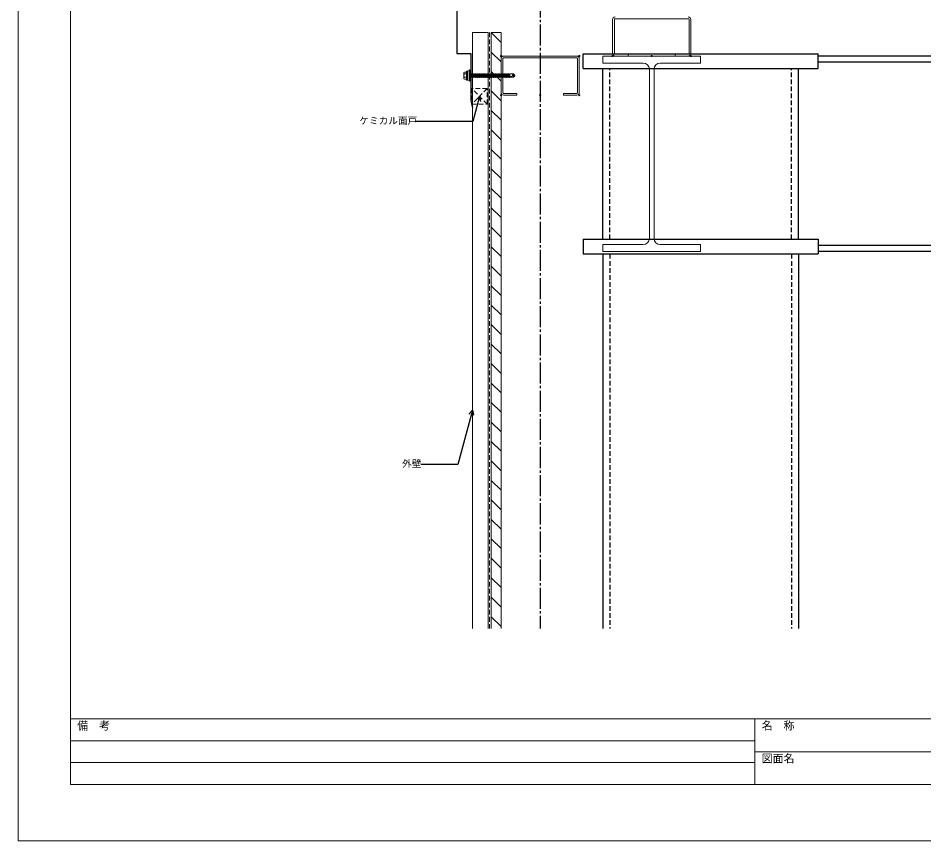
# Model space of a CAD drawing. Units: millimetres at full size, sheet at 1:3; details may follow other scales. Extents: x -1262 to 1258, y -891 to 1034.
# Drawn here: x -1262 to -104, y -891 to 161 of the extents above; entities that cross this region are included whole.
import ezdxf
from ezdxf.enums import TextEntityAlignment as Align

# ---------------------------------------------------------------- set-up
doc = ezdxf.new("R2010")
doc.units = ezdxf.units.MM
doc.header["$LTSCALE"] = 3
doc.header["$PDMODE"] = 32
doc.header["$PDSIZE"] = 1.5
doc.linetypes.add('CHAIN2', pattern=[12, 9, -1, 1, -1])
doc.linetypes.add('DASHED2', pattern=[3, 2, -1])
for name, color, linetype, lineweight in [('0-0_補助1', 4, 'Continuous', 5), ('0-4_寸法線1', 5, 'Continuous', 25), ('0-6_名称1', 5, 'Continuous', 25), ('0-E_外壁1', 6, 'Continuous', 20), ('1-1_水切1', 134, 'Continuous', 30), ('2-1_裏貼1', 2, 'Continuous', 18), ('2-7_ビス1', 7, 'Continuous', 5), ('3-1_面戸', 7, 'Continuous', 5), ('3-9_断熱材1', 4, 'Continuous', 5), ('3-D_防水シート', 3, 'DASHED2', 9), ('4-2_H鋼1', 2, 'Continuous', 18), ('4-3_H鋼2', 12, 'Continuous', 25), ('4-5_C鋼1', 2, 'Continuous', 18), ('5-B_枠2', 4, 'Continuous', 5)]:
    doc.layers.add(name, color=color, linetype=linetype, lineweight=lineweight)
doc.styles.add('Arial', font='')
doc.styles.add('ＭＳ ゴシック', font='')
doc.styles.get('Arial').set_extended_font_data('Arial')
doc.styles.get('ＭＳ ゴシック').set_extended_font_data('MS Gothic')

msp = doc.modelspace()

# ---------------------------------------------------------------- linework, layer by layer
at = {"layer": '0-0_補助1'}
for p, q in [((-1194.647, -735), (1191.647, -735)), ((-320.3, -735), (-320.3, -819)), ((-1194.647, -763), (-320.3, -763)), ((-320.3, -777), (651.647, -777)), ((-1194.647, -791), (-320.3, -791)), ((-1194.647, -819), (1191.647, -819)), ((1191.647, -819), (-1194.647, -819))]:
    msp.add_line(p, q, dxfattribs=at)
msp.add_lwpolyline([(1191.647, -819), (1191.647, 819), (-1194.647, 819), (-1194.647, -819)], dxfattribs=at)
at = {"layer": '0-4_寸法線1', "linetype": 'CHAIN2'}
msp.add_line((-594.647, 692.477), (-594.647, -619.534), dxfattribs=at)
at = {"layer": '0-6_名称1'}
for p, q in [((-672.147, 60.638), (-676.598, 55.619)), ((-672.147, 60.638), (-670.803, 54.066)), ((-681.147, -340.389), (-685.598, -345.408)), ((-681.147, -340.389), (-679.803, -346.961))]:
    msp.add_line(p, q, dxfattribs=at)
for points in [[(-672.147, 60.638), (-680.764, 28.483), (-753.618, 28.483)], [(-681.147, -340.389), (-699.744, -409.793), (-746.947, -409.793)]]:
    msp.add_lwpolyline(points, dxfattribs=at)
at = {"layer": '0-E_外壁1'}
for p, q in [((-681.147, 142.211), (-661.147, 142.211)), ((-681.147, 142.211), (-681.147, -619.534)), ((-661.147, 142.211), (-661.147, -619.534))]:
    msp.add_line(p, q, dxfattribs=at)
at = {"layer": '1-1_水切1'}
msp.add_lwpolyline([(-308.147, 385.274), (-701.147, 385.274), (-701.147, 115.638), (-683.147, 115.638), (-683.147, 55.436), (-681.147, 45.638)], dxfattribs=at)
at = {"layer": '2-1_裏貼1'}
for p, q in [((-644.647, 129.711), (-657.147, 142.211)), ((-644.647, 104.821), (-657.147, 117.321)), ((-644.647, 79.931), (-657.147, 92.431)), ((-644.647, 55.041), (-657.147, 67.541)), ((-644.647, 30.151), (-657.147, 42.651)), ((-644.647, 5.26), (-657.147, 17.76)), ((-644.647, -19.63), (-657.147, -7.13)), ((-644.647, -44.52), (-657.147, -32.02)), ((-644.647, -69.41), (-657.147, -56.91)), ((-644.647, -94.3), (-657.147, -81.8)), ((-644.647, -119.19), (-657.147, -106.69)), ((-644.647, -144.081), (-657.147, -131.581)), ((-644.647, -168.971), (-657.147, -156.471)), ((-644.647, -193.861), (-657.147, -181.361)), ((-644.647, -218.751), (-657.147, -206.251)), ((-644.647, -243.641), (-657.147, -231.141)), ((-644.647, -268.531), (-657.147, -256.031)), ((-644.647, -293.422), (-657.147, -280.922)), ((-644.647, -318.312), (-657.147, -305.812)), ((-644.647, -343.202), (-657.147, -330.702)), ((-644.647, -368.092), (-657.147, -355.592)), ((-644.647, -392.982), (-657.147, -380.482)), ((-644.647, -417.872), (-657.147, -405.372)), ((-644.647, -442.762), (-657.147, -430.262)), ((-644.647, -467.653), (-657.147, -455.153)), ((-644.647, -492.543), (-657.147, -480.043)), ((-644.647, -517.433), (-657.147, -504.933)), ((-644.647, -542.323), (-657.147, -529.823)), ((-644.647, -567.213), (-657.147, -554.713)), ((-644.647, -592.103), (-657.147, -579.603)), ((-644.647, -616.994), (-657.147, -604.494))]:
    msp.add_line(p, q, dxfattribs=at)
at = {"layer": '2-7_ビス1'}
for p, q in [((-688.847, 92.748), (-688.847, 81.675)), ((-687.897, 93.011), (-688.584, 93.011)), ((-687.242, 92.471), (-687.897, 93.011)), ((-686.947, 81.731), (-686.947, 92.692)), ((-686.608, 93.165), (-685.183, 93.615)), ((-685.047, 94.461), (-684.347, 94.461)), ((-685.047, 79.961), (-685.047, 94.461)), ((-684.347, 93.068), (-683.147, 93.368)), ((-683.147, 91.956), (-684.278, 93.086)), ((-683.147, 92.706), (-683.677, 93.236)), ((-683.147, 93.368), (-683.147, 81.054)), ((-692.347, 83.911), (-692.347, 90.511)), ((-691.461, 91.611), (-688.847, 91.611)), ((-691.461, 89.411), (-688.847, 89.411)), ((-691.461, 85.011), (-688.847, 85.011)), ((-691.461, 82.811), (-688.847, 82.811)), ((-687.242, 81.952), (-687.897, 81.411)), ((-687.147, 82.154), (-687.147, 92.269)), ((-687.136, 89.069), (-686.947, 89.069)), ((-687.136, 85.353), (-686.947, 85.353)), ((-686.608, 81.257), (-685.183, 80.807)), ((-684.347, 92.405), (-683.147, 91.205)), ((-684.347, 91.654), (-683.147, 90.454)), ((-684.347, 90.904), (-683.147, 89.704)), ((-684.347, 90.153), (-683.147, 88.953)), ((-684.347, 89.402), (-683.147, 88.202)), ((-684.347, 88.652), (-683.147, 87.452)), ((-684.347, 87.901), (-683.147, 86.701)), ((-684.347, 87.151), (-683.147, 85.951)), ((-684.347, 86.4), (-683.147, 85.2)), ((-684.347, 85.649), (-683.147, 84.449)), ((-684.347, 84.899), (-683.147, 83.699)), ((-684.347, 84.148), (-683.147, 82.948)), ((-684.347, 83.397), (-683.147, 82.197)), ((-684.347, 82.647), (-683.147, 81.447)), ((-684.347, 81.896), (-683.625, 81.173)), ((-684.347, 81.354), (-683.147, 81.054)), ((-682.51, 89.069), (-683.147, 86.256)), ((-682.51, 89.069), (-683.147, 89.069)), ((-682.982, 84.711), (-683.147, 84.999)), ((-682.982, 84.711), (-682.611, 85.353)), ((-681.768, 89.069), (-682.611, 85.353)), ((-682.611, 85.353), (-681.667, 85.353)), ((-682.139, 89.711), (-682.51, 89.069)), ((-680.824, 89.069), (-681.667, 85.353)), ((-681.296, 84.711), (-681.667, 85.353)), ((-681.296, 84.711), (-680.926, 85.353)), ((-680.083, 89.069), (-680.926, 85.353)), ((-680.926, 85.353), (-679.982, 85.353)), ((-680.454, 89.711), (-680.824, 89.069)), ((-680.454, 89.711), (-680.083, 89.069)), ((-680.083, 89.069), (-679.139, 89.069)), ((-679.139, 89.069), (-679.982, 85.353)), ((-679.611, 84.711), (-679.982, 85.353)), ((-679.611, 84.711), (-679.24, 85.353)), ((-678.398, 89.069), (-679.24, 85.353)), ((-679.24, 85.353), (-678.297, 85.353)), ((-678.768, 89.711), (-679.139, 89.069)), ((-678.768, 89.711), (-678.398, 89.069)), ((-678.398, 89.069), (-677.454, 89.069)), ((-677.454, 89.069), (-678.297, 85.353)), ((-677.926, 84.711), (-678.297, 85.353)), ((-677.926, 84.711), (-677.555, 85.353)), ((-676.712, 89.069), (-677.555, 85.353)), ((-677.555, 85.353), (-676.611, 85.353)), ((-677.083, 89.711), (-677.454, 89.069)), ((-677.083, 89.711), (-676.712, 89.069)), ((-676.712, 89.069), (-675.769, 89.069)), ((-675.769, 89.069), (-676.611, 85.353)), ((-676.241, 84.711), (-676.611, 85.353)), ((-676.241, 84.711), (-675.87, 85.353)), ((-675.027, 89.069), (-675.87, 85.353)), ((-675.87, 85.353), (-674.926, 85.353)), ((-675.398, 89.711), (-675.769, 89.069)), ((-675.398, 89.711), (-675.027, 89.069)), ((-675.027, 89.069), (-674.083, 89.069)), ((-674.083, 89.069), (-674.926, 85.353)), ((-674.555, 84.711), (-674.926, 85.353)), ((-674.555, 84.711), (-674.185, 85.353)), ((-673.342, 89.069), (-674.185, 85.353)), ((-674.185, 85.353), (-673.241, 85.353)), ((-673.713, 89.711), (-674.083, 89.069)), ((-673.713, 89.711), (-673.342, 89.069)), ((-673.342, 89.069), (-672.398, 89.069)), ((-672.398, 89.069), (-673.241, 85.353)), ((-672.87, 84.711), (-673.241, 85.353)), ((-672.87, 84.711), (-672.499, 85.353)), ((-671.657, 89.069), (-672.499, 85.353)), ((-672.499, 85.353), (-671.556, 85.353)), ((-672.027, 89.711), (-672.398, 89.069)), ((-672.027, 89.711), (-671.657, 89.069)), ((-671.657, 89.069), (-670.713, 89.069)), ((-670.713, 89.069), (-671.556, 85.353)), ((-671.185, 84.711), (-671.556, 85.353)), ((-671.185, 84.711), (-670.814, 85.353)), ((-669.972, 89.069), (-670.814, 85.353)), ((-670.814, 85.353), (-669.87, 85.353)), ((-670.342, 89.711), (-670.713, 89.069)), ((-670.342, 89.711), (-669.972, 89.069)), ((-669.972, 89.069), (-669.028, 89.069)), ((-669.028, 89.069), (-669.87, 85.353)), ((-669.5, 84.711), (-669.87, 85.353)), ((-669.5, 84.711), (-669.129, 85.353)), ((-668.286, 89.069), (-669.129, 85.353)), ((-669.129, 85.353), (-668.185, 85.353)), ((-668.657, 89.711), (-669.028, 89.069)), ((-668.657, 89.711), (-668.286, 89.069)), ((-668.286, 89.069), (-667.343, 89.069)), ((-667.343, 89.069), (-668.185, 85.353)), ((-667.814, 84.711), (-668.185, 85.353)), ((-667.814, 84.711), (-667.444, 85.353)), ((-666.601, 89.069), (-667.444, 85.353)), ((-667.444, 85.353), (-666.5, 85.353)), ((-666.972, 89.711), (-667.343, 89.069)), ((-666.972, 89.711), (-666.601, 89.069)), ((-666.601, 89.069), (-665.657, 89.069)), ((-665.657, 89.069), (-666.5, 85.353)), ((-666.129, 84.711), (-666.5, 85.353)), ((-666.129, 84.711), (-665.758, 85.353)), ((-664.916, 89.069), (-665.758, 85.353)), ((-665.758, 85.353), (-664.815, 85.353)), ((-665.286, 89.711), (-665.657, 89.069)), ((-665.286, 89.711), (-664.916, 89.069)), ((-664.916, 89.069), (-663.972, 89.069)), ((-663.972, 89.069), (-664.815, 85.353)), ((-664.444, 84.711), (-664.815, 85.353)), ((-664.444, 84.711), (-664.073, 85.353)), ((-663.231, 89.069), (-664.073, 85.353)), ((-664.073, 85.353), (-663.129, 85.353)), ((-663.601, 89.711), (-663.972, 89.069)), ((-663.601, 89.711), (-663.231, 89.069)), ((-663.231, 89.069), (-662.287, 89.069)), ((-662.287, 89.069), (-663.129, 85.353)), ((-662.759, 84.711), (-663.129, 85.353)), ((-662.759, 84.711), (-662.388, 85.353)), ((-661.545, 89.069), (-662.388, 85.353)), ((-662.388, 85.353), (-661.444, 85.353)), ((-661.916, 89.711), (-662.287, 89.069)), ((-661.916, 89.711), (-661.545, 89.069)), ((-661.545, 89.069), (-660.602, 89.069)), ((-660.602, 89.069), (-661.444, 85.353)), ((-661.074, 84.711), (-661.444, 85.353)), ((-661.074, 84.711), (-660.703, 85.353)), ((-659.86, 89.069), (-660.703, 85.353)), ((-660.703, 85.353), (-659.759, 85.353)), ((-660.231, 89.711), (-660.602, 89.069)), ((-660.231, 89.711), (-659.86, 89.069)), ((-659.86, 89.069), (-658.916, 89.069)), ((-658.916, 89.069), (-659.759, 85.353)), ((-659.388, 84.711), (-659.759, 85.353)), ((-659.388, 84.711), (-659.017, 85.353)), ((-658.175, 89.069), (-659.017, 85.353)), ((-659.017, 85.353), (-658.074, 85.353)), ((-658.546, 89.711), (-658.916, 89.069)), ((-658.546, 89.711), (-658.175, 89.069)), ((-658.175, 89.069), (-657.231, 89.069)), ((-657.231, 89.069), (-658.074, 85.353)), ((-657.703, 84.711), (-658.074, 85.353)), ((-657.703, 84.711), (-657.332, 85.353)), ((-656.489, 89.069), (-657.332, 85.353)), ((-657.332, 85.353), (-656.388, 85.353)), ((-656.86, 89.711), (-657.231, 89.069)), ((-656.86, 89.711), (-656.489, 89.069)), ((-656.489, 89.069), (-655.546, 89.069)), ((-655.546, 89.069), (-656.388, 85.353)), ((-656.018, 84.711), (-656.388, 85.353)), ((-656.018, 84.711), (-655.647, 85.353)), ((-654.804, 89.069), (-655.647, 85.353)), ((-655.647, 85.353), (-654.703, 85.353)), ((-655.175, 89.711), (-655.546, 89.069)), ((-655.175, 89.711), (-654.804, 89.069)), ((-654.804, 89.069), (-653.861, 89.069)), ((-653.861, 89.069), (-654.703, 85.353)), ((-654.333, 84.711), (-654.703, 85.353)), ((-654.333, 84.711), (-653.962, 85.353)), ((-653.119, 89.069), (-653.962, 85.353)), ((-653.962, 85.353), (-653.018, 85.353)), ((-653.49, 89.711), (-653.861, 89.069)), ((-653.49, 89.711), (-653.119, 89.069)), ((-653.119, 89.069), (-652.175, 89.069)), ((-652.175, 89.069), (-653.018, 85.353)), ((-652.647, 84.711), (-653.018, 85.353)), ((-652.647, 84.711), (-652.277, 85.353)), ((-651.434, 89.069), (-652.277, 85.353)), ((-652.277, 85.353), (-651.333, 85.353)), ((-651.805, 89.711), (-652.175, 89.069)), ((-651.805, 89.711), (-651.434, 89.069)), ((-651.434, 89.069), (-650.49, 89.069)), ((-650.49, 89.069), (-651.333, 85.353)), ((-650.962, 84.711), (-651.333, 85.353)), ((-650.962, 84.711), (-650.591, 85.353)), ((-649.749, 89.069), (-650.591, 85.353)), ((-650.591, 85.353), (-649.648, 85.353)), ((-650.119, 89.711), (-650.49, 89.069)), ((-650.119, 89.711), (-649.749, 89.069)), ((-649.749, 89.069), (-648.805, 89.069)), ((-648.805, 89.069), (-649.648, 85.353)), ((-649.277, 84.711), (-649.648, 85.353)), ((-649.277, 84.711), (-648.906, 85.353)), ((-648.434, 89.711), (-648.805, 89.069)), ((-647.12, 89.069), (-647.962, 85.353)), ((-647.592, 84.711), (-647.962, 85.353)), ((-647.592, 84.711), (-647.221, 85.353)), ((-646.378, 89.069), (-647.221, 85.353)), ((-647.221, 85.353), (-646.277, 85.353)), ((-646.749, 89.711), (-647.12, 89.069)), ((-646.749, 89.711), (-646.378, 89.069)), ((-646.378, 89.069), (-645.434, 89.069)), ((-645.434, 89.069), (-646.277, 85.353)), ((-645.906, 84.711), (-646.277, 85.353)), ((-645.906, 84.711), (-645.536, 85.353)), ((-644.693, 89.069), (-645.536, 85.353)), ((-645.536, 85.353), (-644.592, 85.353)), ((-645.064, 89.711), (-645.434, 89.069)), ((-645.064, 89.711), (-644.693, 89.069)), ((-644.693, 89.069), (-643.749, 89.069)), ((-643.749, 89.069), (-644.592, 85.353)), ((-644.221, 84.711), (-644.592, 85.353)), ((-644.221, 84.711), (-643.85, 85.353)), ((-643.008, 89.069), (-643.85, 85.353)), ((-643.85, 85.353), (-642.907, 85.353)), ((-643.378, 89.711), (-643.749, 89.069)), ((-643.378, 89.711), (-643.008, 89.069)), ((-643.008, 89.069), (-642.064, 89.069)), ((-642.064, 89.069), (-642.907, 85.353)), ((-642.536, 84.711), (-642.907, 85.353)), ((-642.536, 84.711), (-642.165, 85.353)), ((-641.323, 89.069), (-642.165, 85.353)), ((-642.165, 85.353), (-641.221, 85.353)), ((-641.693, 89.711), (-642.064, 89.069)), ((-641.693, 89.711), (-641.323, 89.069)), ((-641.323, 89.069), (-640.379, 89.069)), ((-640.379, 89.069), (-641.221, 85.353)), ((-640.851, 84.711), (-641.221, 85.353)), ((-640.851, 84.711), (-640.48, 85.353)), ((-640.008, 89.711), (-640.379, 89.069)), ((-638.694, 89.069), (-639.536, 85.353)), ((-639.165, 84.711), (-639.536, 85.353)), ((-639.165, 84.711), (-638.795, 85.353)), ((-637.952, 89.069), (-638.795, 85.353)), ((-638.795, 85.353), (-637.851, 85.353)), ((-638.323, 89.711), (-638.694, 89.069)), ((-637.008, 89.069), (-637.851, 85.353)), ((-637.48, 84.711), (-637.851, 85.353)), ((-637.48, 84.711), (-637.109, 85.353)), ((-636.267, 89.069), (-637.109, 85.353)), ((-637.109, 85.353), (-636.166, 85.353)), ((-636.637, 89.711), (-637.008, 89.069)), ((-636.637, 89.711), (-636.267, 89.069)), ((-636.267, 89.069), (-635.323, 89.069)), ((-635.323, 89.069), (-636.166, 85.353)), ((-635.795, 84.711), (-636.166, 85.353)), ((-635.795, 84.711), (-635.424, 85.353)), ((-634.622, 89.139), (-635.424, 85.353)), ((-635.424, 85.353), (-635.022, 85.353)), ((-634.952, 89.711), (-635.323, 89.069)), ((-634.419, 85.247), (-635.022, 85.353)), ((-634.952, 89.711), (-634.622, 89.139)), ((-633.517, 89.334), (-634.622, 89.139)), ((-634.419, 85.247), (-634.403, 85.302)), ((-634.419, 85.247), (-634.238, 84.933)), ((-634.238, 84.933), (-633.981, 84.933)), ((-634.185, 86.053), (-633.517, 88.358)), ((-633.857, 85.148), (-633.981, 84.933)), ((-633.855, 85.162), (-633.857, 85.148)), ((-633.517, 85.088), (-633.857, 85.148)), ((-633.517, 87.211), (-633.694, 86.138)), ((-633.517, 89.334), (-628.706, 89.334)), ((-633.517, 89.334), (-633.517, 86.165)), ((-633.517, 86.165), (-632.04, 86.165)), ((-633.517, 85.088), (-628.706, 85.088)), ((-632.04, 86.165), (-628.141, 87.21)), ((-627.588, 87.358), (-629.493, 85.088)), ((-628.706, 89.334), (-627.147, 87.477)), ((-628.706, 85.088), (-627.147, 86.946)), ((-627.147, 86.946), (-627.147, 87.477))]:
    msp.add_line(p, q, dxfattribs=at)
for points in [[(-687.897, 93.011), (-687.897, 81.411), (-688.584, 81.411)], [(-685.047, 79.961), (-684.347, 79.961), (-684.347, 94.461)], [(-682.139, 89.711), (-681.768, 89.069), (-680.824, 89.069)], [(-648.063, 89.069), (-648.906, 85.353), (-647.962, 85.353)], [(-648.434, 89.711), (-648.063, 89.069), (-647.12, 89.069)], [(-639.637, 89.069), (-640.48, 85.353), (-639.536, 85.353)], [(-640.008, 89.711), (-639.637, 89.069), (-638.694, 89.069)], [(-638.323, 89.711), (-637.952, 89.069), (-637.008, 89.069)], [(-633.517, 85.088), (-634.196, 85.245), (-634.705, 85.399), (-635.021, 85.547), (-635.126, 85.688), (-635.011, 85.816), (-634.693, 85.937), (-634.189, 86.053), (-633.517, 86.165)], [(-628.706, 89.334), (-628.967, 89.027), (-629.249, 88.699), (-629.525, 88.369), (-629.765, 88.054), (-629.942, 87.774), (-630.028, 87.546), (-629.992, 87.388), (-629.788, 87.298), (-629.424, 87.244), (-628.978, 87.218), (-628.525, 87.209), (-628.141, 87.21)], [(-627.147, 87.211), (-627.257, 87.262), (-627.367, 87.307), (-627.477, 87.341), (-627.588, 87.358), (-627.725, 87.351), (-627.864, 87.318), (-628.002, 87.269), (-628.141, 87.21)]]:
    msp.add_lwpolyline(points, dxfattribs=at)
for centre, radius, start, end in [((-688.584, 92.748), 0.264, 90, 180), ((-686.447, 92.692), 0.5, 108.75661, 180), ((-685.247, 93.804), 0.2, 288.75661, 360), ((-691.222, 90.511), 1.126, 102.25462, 257.74539), ((-691.222, 83.911), 1.126, 102.25462, 257.74539), ((-689.175, 87.211), 3.172, 136.09563, 223.90439), ((-688.584, 81.675), 0.264, 180, 270), ((-687.411, 92.269), 0.264, 0, 50), ((-687.411, 82.154), 0.264, 310, 0), ((-686.447, 81.731), 0.5, 180, 251.24339), ((-685.247, 80.618), 0.2, 0, 71.24339)]:
    msp.add_arc(centre, radius, start, end, dxfattribs=at)
at = {"layer": '2-7_ビス1', "color": 5}
msp.add_point((-683.147, 87.211), dxfattribs=at)
at = {"layer": '3-1_面戸', "linetype": 'DASHED2'}
for p, q in [((-662.147, 50.638), (-682.147, 70.638)), ((-662.147, 70.638), (-682.147, 50.638))]:
    msp.add_line(p, q, dxfattribs=at)
msp.add_lwpolyline([(-662.147, 50.638), (-662.147, 70.638), (-682.147, 70.638), (-682.147, 50.638)], close=True, dxfattribs=at)
at = {"layer": '3-9_断熱材1'}
for p, q in [((-657.147, 142.211), (-644.647, 142.211)), ((-657.147, 142.211), (-657.147, -619.534)), ((-644.647, 142.211), (-644.647, -619.534))]:
    msp.add_line(p, q, dxfattribs=at)
at = {"layer": '3-D_防水シート'}
msp.add_line((-659.147, 142.211), (-659.147, -619.534), dxfattribs=at)
at = {"layer": '4-2_H鋼1'}
for p, q in [((-455.147, 95.211), (-455.147, -120.789)), ((-455.147, 95.211), (-455.147, -120.789)), ((-449.147, -120.789), (-449.147, 95.211)), ((-449.147, -120.789), (-449.147, 95.211))]:
    msp.add_line(p, q, dxfattribs=at)
for points in [[(-441.147, 103.211), (-389.647, 103.211), (-389.647, 112.211), (-514.647, 112.211), (-514.647, 103.211), (-463.147, 103.211)], [(-441.147, 103.211), (-389.647, 103.211), (-389.647, 112.211), (-514.647, 112.211), (-514.647, 103.211), (-463.147, 103.211)], [(-514.647, -137.789), (-389.647, -137.789), (-389.647, -128.789), (-441.147, -128.789)], [(-463.147, -128.789), (-514.647, -128.789), (-514.647, -137.789)], [(-514.647, -137.789), (-389.647, -137.789), (-389.647, -128.789), (-441.147, -128.789)], [(-463.147, -128.789), (-514.647, -128.789), (-514.647, -137.789)]]:
    msp.add_lwpolyline(points, dxfattribs=at)
for centre, start, end in [((-463.147, 95.211), 0, 90), ((-463.147, 95.211), 0, 90), ((-441.147, 95.211), 90, 180), ((-441.147, 95.211), 90, 180), ((-463.147, -120.789), 270, 0), ((-463.147, -120.789), 270, 0), ((-441.147, -120.789), 180, 270), ((-441.147, -120.789), 180, 270)]:
    msp.add_arc(centre, 8, start, end, dxfattribs=at)
at = {"layer": '4-3_H鋼2'}
for p, q in [((-539.647, 115.211), (-239.647, 115.211)), ((-539.647, 96.211), (-539.647, 115.211)), ((-239.647, 96.211), (-239.647, 115.211)), ((965.353, 112.211), (-239.647, 112.211)), ((965.353, 104.211), (-239.647, 104.211)), ((-539.647, 96.211), (-239.647, 96.211)), ((-514.647, -121.789), (-514.647, 96.211)), ((-264.647, -121.789), (-264.647, 96.211)), ((-539.647, -121.789), (-239.647, -121.789)), ((-539.647, -121.789), (-539.647, -140.789)), ((-239.647, -121.789), (-239.647, -140.789)), ((965.353, -129.789), (-239.647, -129.789)), ((965.353, -137.789), (-239.647, -137.789)), ((-539.647, -140.789), (-239.647, -140.789)), ((-514.647, -140.789), (-514.647, -619.534)), ((-264.647, -140.789), (-264.647, -619.534))]:
    msp.add_line(p, q, dxfattribs=at)
at = {"layer": '4-3_H鋼2', "linetype": 'DASHED2'}
for p, q in [((-505.647, -121.789), (-505.647, 96.211)), ((-273.647, -121.789), (-273.647, 96.211)), ((-505.647, -140.789), (-505.647, -619.534)), ((-273.647, -140.789), (-273.647, -619.534))]:
    msp.add_line(p, q, dxfattribs=at)
at = {"layer": '4-5_C鋼1'}
for p, q in [((-502.147, 115.511), (-502.147, 158.911)), ((-499.847, 158.911), (-499.847, 115.511)), ((-405.447, 159.911), (-498.847, 159.911)), ((-404.447, 115.511), (-404.447, 158.911)), ((-402.147, 158.911), (-402.147, 115.511)), ((-644.647, 65.511), (-644.647, 108.911)), ((-642.347, 108.911), (-642.347, 65.511)), ((-641.347, 112.211), (-547.947, 112.211)), ((-547.947, 109.911), (-641.347, 109.911)), ((-546.947, 65.511), (-546.947, 108.911)), ((-544.647, 108.911), (-544.647, 65.511)), ((-405.447, 112.211), (-422.147, 112.211)), ((-547.947, 62.211), (-564.647, 62.211))]:
    msp.add_line(p, q, dxfattribs=at)
for points in [[(-498.847, 114.511), (-482.147, 114.511), (-482.147, 112.211), (-498.847, 112.211)], [(-422.147, 112.211), (-422.147, 114.511), (-405.447, 114.511)], [(-641.347, 64.511), (-624.647, 64.511), (-624.647, 62.211), (-641.347, 62.211)], [(-564.647, 62.211), (-564.647, 64.511), (-547.947, 64.511)]]:
    msp.add_lwpolyline(points, dxfattribs=at)
for centre, radius, start, end in [((-498.847, 158.911), 3.3, 90, 180), ((-405.447, 158.911), 3.3, 0.00004, 90), ((-498.847, 158.911), 1, 90, 180), ((-405.447, 158.911), 1, 0, 90), ((-641.347, 108.911), 3.3, 90, 180), ((-641.347, 108.911), 1, 90, 180), ((-547.947, 108.911), 3.3, 0.00004, 90), ((-547.947, 108.911), 1, 0, 90), ((-498.847, 115.511), 3.3, 179.99996, 270), ((-498.847, 115.511), 1, 180, 270), ((-405.447, 115.511), 1, 270, 0), ((-405.447, 115.511), 3.3, 270, 0.00004), ((-641.347, 65.511), 3.3, 179.99996, 270), ((-641.347, 65.511), 1, 180, 270), ((-547.947, 65.511), 1, 270, 0), ((-547.947, 65.511), 3.3, 270, 0.00004)]:
    msp.add_arc(centre, radius, start, end, dxfattribs=at)
for p in [(-644.647, 112.211), (-544.647, 112.211), (-502.147, 112.211), (-452.147, 112.211), (-402.147, 112.211), (-644.647, 62.211), (-594.647, 62.211), (-544.647, 62.211)]:
    msp.add_point(p, dxfattribs=at)
at = {"layer": '5-B_枠2'}
msp.add_lwpolyline([(-1261.5, 891), (1258.5, 891), (1258.5, -891), (-1261.5, -891)], close=True, dxfattribs=at)

# ---------------------------------------------------------------- texts
at = {"layer": '0-0_補助1', "style": 'Arial'}
for s, p in [('備\u3000考', (-1185.974, -751.913)), ('名\u3000称', (-311.626, -751.913)), ('図面名', (-311.626, -793.913))]:
    msp.add_text(s, height=10.23, dxfattribs=at).set_placement(p, align=Align.BOTTOM_LEFT)
at = {"layer": '0-6_名称1', "style": 'ＭＳ ゴシック'}
for s, p in [('ケミカル面戸', (-825.618, 22.483)), ('外壁', (-770.947, -415.793))]:
    msp.add_text(s, height=8.798, dxfattribs=at).set_placement(p, align=Align.BOTTOM_LEFT)

doc.saveas('drawing.dxf')
